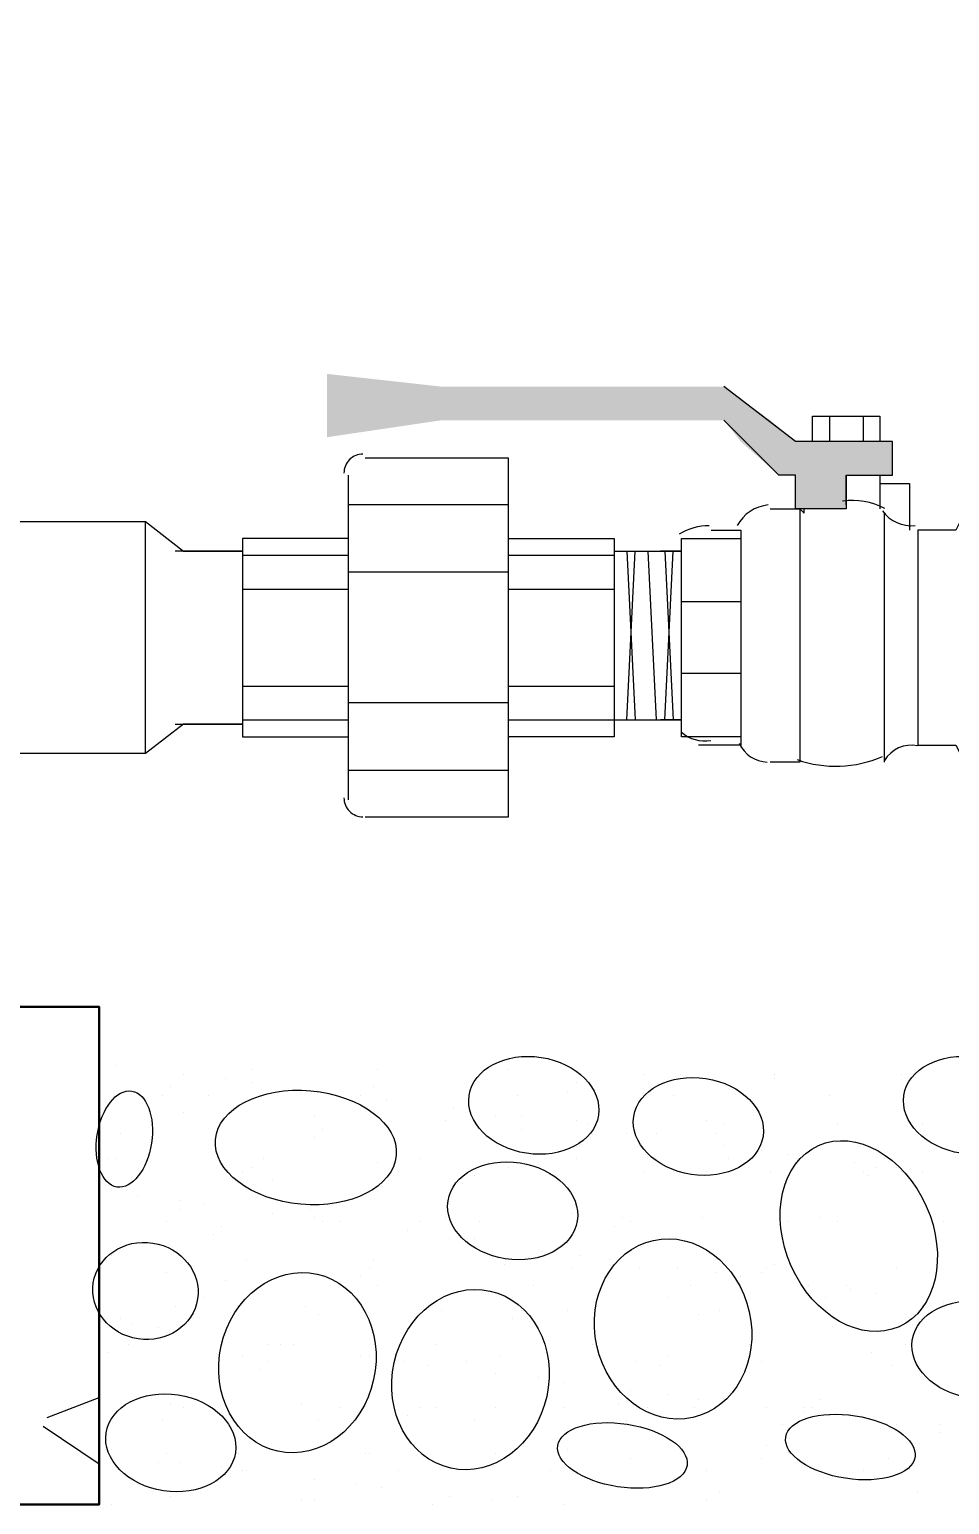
# Model space of a CAD drawing. Header units: metres. Extents: x 0 to 1935, y 0 to 1529.
# Drawn here: x 1888.0737 to 1888.2579, y 1456.216 to 1456.5115 of the extents above; entities that cross this region are included whole.
import ezdxf

# ---------------------------------------------------------------- set-up
doc = ezdxf.new("R2010")
doc.units = ezdxf.units.M
doc.header["$LTSCALE"] = 0.005
doc.layers.add('-Acero techos', color=252, linetype='Continuous', lineweight=13)
doc.layers.add('A_50_CotasExter', color=7, linetype='Continuous')
doc.layers.add('PDF_0', color=7, linetype='Continuous')
doc.layers.add('PDF_Muro secundario', color=7, linetype='Continuous', true_color=0x545454)
doc.layers.add("PDF_Tub. de desague 4''", color=7, linetype='Continuous', true_color=0x002595)
doc.styles.add('-Arial Narrow', font='ARIALN.TTF')
doc.dimstyles.new('Esc 1_20n', dxfattribs={"dimscale": 0.02, "dimtxt": 2, "dimasz": 1, "dimexe": 1, "dimexo": 1, "dimgap": 0.4500000001, "dimtad": 1, "dimtoh": 1, "dimzin": 3, "dimdsep": 46, "dimtxsty": '-Arial Narrow', "dimblk": 'ARCHTICK', "dimcen": 1, "dimdle": 1, "dimclrd": 252, "dimclre": 252, "dimclrt": 252, "dimadec": 0, "dimazin": 0, "dimtfac": 1, "dimtix": 1, "dimtmove": 1, "dimatfit": 2, "dimldrblk": 'ARCHTICK', "dimfxl": 1, "dimfxlon": 1, "dimtolj": 2, "dimlwd": 5, "dimlwe": 5, "dimarcsym": 0})

# ---------------------------------------------------------------- blocks, each defined once
blk = doc.blocks.new('_ArchTick')
at = {"color": 0, "linetype": 'ByBlock', "const_width": 0.15}
blk.add_lwpolyline([(-0.5, -0.5), (0.5, 0.5)], dxfattribs=at)
blk = doc.blocks.new('*D468')
at = {"layer": 'A_50_CotasExter', "color": 252, "lineweight": 5, "ltscale": 0.005, "transparency": 16777216}
for p, q in [((1887.937143641557, 1456.953190190346), (1887.937143641557, 1456.993190190346)), ((1888.535694366194, 1456.953190190346), (1888.535694366194, 1456.993190190346)), ((1888.555694366194, 1456.973190190346), (1887.917143641557, 1456.973190190346))]:
    blk.add_line(p, q, dxfattribs=at)
at = {"layer": 'Defpoints', "color": 0, "ltscale": 0.005, "transparency": 16777216}
for p in [(1887.937143641557, 1456.973190190346), (1887.937143641557, 1456.315709008486), (1888.535694366194, 1456.315709008486)]:
    blk.add_point(p, dxfattribs=at)
at = {"layer": 'A_50_CotasExter', "color": 252, "lineweight": 5, "ltscale": 0.005, "transparency": 16777216, "xscale": 0.02, "yscale": 0.02, "zscale": 0.02, "rotation": 180}
blk.add_blockref('_ArchTick', (1887.937143641557, 1456.973190190346), dxfattribs=at)
at = {"layer": 'A_50_CotasExter', "color": 252, "lineweight": 5, "ltscale": 0.005, "transparency": 16777216, "xscale": 0.02, "yscale": 0.02, "zscale": 0.02}
blk.add_blockref('_ArchTick', (1888.535694366194, 1456.973190190346), dxfattribs=at)
at = {"layer": 'A_50_CotasExter', "color": 252, "ltscale": 0.005, "transparency": 16777216, "insert": (1888.236419003875, 1457.002613109857), "char_height": 0.04, "attachment_point": 5, "style": '-Arial Narrow'}
blk.add_mtext('\\A2;0.60', dxfattribs=at)

msp = doc.modelspace()

# ---------------------------------------------------------------- hatches: boundary and pattern name
at = {"layer": '-Acero techos', "lineweight": 5, "ltscale": 0.005, "true_color": 0x939598}
h = msp.add_hatch(dxfattribs=at)
h.set_pattern_fill('AR-CONC', color=252, scale=0.001)
h.set_pattern_definition([(49.99999999999999, (70.90254782101897, 12.49700362761882), (0.182184668996004, -0.01593908553890309), [0.01905, -0.20955]), (355, (70.90254782101897, 12.49700362761882), (-0.03524342142496934, 0.1910568452390352), [0.01524, -0.16764058417]), (100.4514447, (70.91772982801899, 12.49567537411872), (0.1469412470903533, 0.1751177519121951), [0.0161900088, -0.1780902445999999]), (46.18420000000001, (70.90254782101897, 12.5478036276188), (0.2710790408921299, -0.04204232793272715), [0.028575, -0.314325]), (96.63555760999992, (70.92513772101893, 12.54430012761873), (0.237404134051503, 0.2474261245977215), [0.02428502314, -0.26713560816]), (351.1841511700001, (70.90254782101897, 12.5478036276188), (0.237404134064977, 0.2474261245855326), [0.02285996707, -0.25145973192]), (21, (70.92794782101896, 12.53510362761881), (0.1516143912691325, -0.1022651981870876), [0.01905, -0.20955]), (326.0000000000001, (70.92794782101896, 12.53510362761881), (0.06180202834764707, 0.1841879661223193), [0.01524, -0.16764]), (71.45144499999999, (70.94058235361899, 12.52658152771892), (0.2134164192787162, 0.08192276888590524), [0.0161900088, -0.1780899376]), (37.50000000000001, (70.90254782101897, 12.49700362761882), (0.003088603250591816, 0.0845550388731531), [0, -0.165608, 0, -0.17018, 0, -0.168275]), (7.499999999999999, (70.90254782101897, 12.49700362761882), (0.06681966251030574, 0.1001805748181195), [0, -0.09702799999999999, 0, -0.161798, 0, -0.06413500000000001]), (327.5, (70.84590582101896, 12.49700362761882), (0.1355905951668714, -0.005728743992673444), [0, -0.0635, 0, -0.19812, 0, -0.26289]), (317.5, (70.82050582101897, 12.49700362761882), (0.148129181386018, 0.02542649103333303), [0, -0.08255, 0, -0.131572, 0, -0.18669])])
h.paths.add_polyline_path([(1888.037747506291, 1456.815346689646), (1887.937143641557, 1456.815346689646), (1887.937143641557, 1456.315709008486), (1887.887264414503, 1456.315709008486), (1887.887264414503, 1456.21595055438), (1888.087626733344, 1456.21595055438), (1888.087626733344, 1456.315709008486), (1888.037747506291, 1456.315709008486)])
h.paths.add_polyline_path([(1888.435935912088, 1456.315709008486), (1888.386056685035, 1456.315709008486), (1888.386056685035, 1456.21595055438), (1888.585573593247, 1456.21595055438), (1888.585573593247, 1456.315709008486), (1888.535694366194, 1456.315709008486), (1888.535694366194, 1456.815337790587), (1888.534848955566, 1456.815346689646), (1888.435935912088, 1456.815346689646)])

# ---------------------------------------------------------------- linework, layer by layer
at = {"layer": 'PDF_0', "lineweight": 25}
for points in [[(1888.091008375856, 1456.303873259694), (1888.091008375856, 1456.303873259694)], [(1888.091008375856, 1456.303873259694), (1888.091008375856, 1456.303873259694)], [(1888.104534945904, 1456.302182438438), (1888.104534945904, 1456.302182438438)], [(1888.118061515953, 1456.303027849066), (1888.118061515953, 1456.303027849066)], [(1888.143423834793, 1456.303027849066), (1888.143423834793, 1456.303027849066)], [(1888.169631564262, 1456.303027849066), (1888.169631564262, 1456.303027849066)], [(1888.196684704358, 1456.302182438438), (1888.196684704358, 1456.302182438438)], [(1888.222892433827, 1456.302182438438), (1888.222892433827, 1456.302182438438)], [(1888.248254752668, 1456.302182438438), (1888.248254752668, 1456.302182438438)], [(1888.10199871402, 1456.299646206554), (1888.10199871402, 1456.299646206554)], [(1888.112989052185, 1456.30133702781), (1888.112989052185, 1456.30133702781)], [(1888.118061515953, 1456.300491617182), (1888.118061515953, 1456.300491617182)], [(1888.131588086001, 1456.298800795926), (1888.131588086001, 1456.298800795926)], [(1888.142578424165, 1456.299646206554), (1888.142578424165, 1456.299646206554)], [(1888.181467313054, 1456.298800795926), (1888.181467313054, 1456.298800795926)], [(1888.18315813431, 1456.300491617182), (1888.18315813431, 1456.300491617182)], [(1888.222892433827, 1456.30133702781), (1888.222892433827, 1456.30133702781)], [(1888.100307892764, 1456.297955385298), (1888.100307892764, 1456.297955385298)], [(1888.109607409672, 1456.297955385298), (1888.109607409672, 1456.297955385298)], [(1888.140042192281, 1456.297955385298), (1888.140042192281, 1456.297955385298)], [(1888.140042192281, 1456.297955385298), (1888.140042192281, 1456.297955385298)], [(1888.145114656049, 1456.29710997467), (1888.145114656049, 1456.29710997467)], [(1888.171322385518, 1456.297955385298), (1888.171322385518, 1456.297955385298)], [(1888.202602578755, 1456.297955385298), (1888.202602578755, 1456.297955385298)], [(1888.233882771991, 1456.297955385298), (1888.233882771991, 1456.297955385298)], [(1888.104534945904, 1456.294573742786), (1888.104534945904, 1456.294573742786)], [(1888.130742675373, 1456.293728332158), (1888.130742675373, 1456.293728332158)], [(1888.156950404841, 1456.29288292153), (1888.156950404841, 1456.29288292153)], [(1888.158641226097, 1456.295419153414), (1888.158641226097, 1456.295419153414)], [(1888.167095332378, 1456.293728332158), (1888.167095332378, 1456.293728332158)], [(1888.172167796146, 1456.293728332158), (1888.172167796146, 1456.293728332158)], [(1888.18315813431, 1456.29288292153), (1888.18315813431, 1456.29288292153)], [(1888.209365863779, 1456.29288292153), (1888.209365863779, 1456.29288292153)], [(1888.091853786484, 1456.290346689646), (1888.091853786484, 1456.290346689646)], [(1888.132433496629, 1456.291192100274), (1888.132433496629, 1456.291192100274)], [(1888.172167796146, 1456.291192100274), (1888.172167796146, 1456.291192100274)], [(1888.185694366194, 1456.292037510902), (1888.185694366194, 1456.292037510902)], [(1888.193303061846, 1456.290346689646), (1888.193303061846, 1456.290346689646)], [(1888.199220936242, 1456.290346689646), (1888.199220936242, 1456.290346689646)], [(1888.211056685035, 1456.290346689646), (1888.211056685035, 1456.290346689646)], [(1888.212747506291, 1456.292037510902), (1888.212747506291, 1456.292037510902)], [(1888.235573593247, 1456.292037510902), (1888.235573593247, 1456.292037510902)], [(1888.252481805808, 1456.292037510902), (1888.252481805808, 1456.292037510902)], [(1888.130742675373, 1456.289501279018), (1888.130742675373, 1456.289501279018)], [(1888.212747506291, 1456.287810457762), (1888.212747506291, 1456.287810457762)], [(1888.220356201943, 1456.286965047134), (1888.220356201943, 1456.286965047134)], [(1888.0893175546, 1456.285274225878), (1888.0893175546, 1456.285274225878)], [(1888.091008375856, 1456.285274225878), (1888.091008375856, 1456.285274225878)], [(1888.120597747837, 1456.285274225878), (1888.120597747837, 1456.285274225878)], [(1888.143423834793, 1456.28442881525), (1888.143423834793, 1456.28442881525)], [(1888.151877941073, 1456.285274225878), (1888.151877941073, 1456.285274225878)], [(1888.18315813431, 1456.285274225878), (1888.18315813431, 1456.285274225878)], [(1888.213592916919, 1456.285274225878), (1888.213592916919, 1456.285274225878)], [(1888.225428665711, 1456.286119636506), (1888.225428665711, 1456.286119636506)], [(1888.238955235759, 1456.28442881525), (1888.238955235759, 1456.28442881525)], [(1888.244873110156, 1456.285274225878), (1888.244873110156, 1456.285274225878)], [(1888.116370694697, 1456.282737993994), (1888.116370694697, 1456.282737993994)], [(1888.118061515953, 1456.283583404622), (1888.118061515953, 1456.283583404622)], [(1888.122288569093, 1456.281047172738), (1888.122288569093, 1456.281047172738)], [(1888.147650887933, 1456.282737993994), (1888.147650887933, 1456.282737993994)], [(1888.162868279238, 1456.281892583366), (1888.162868279238, 1456.281892583366)], [(1888.169631564262, 1456.283583404622), (1888.169631564262, 1456.283583404622)], [(1888.17893108117, 1456.282737993994), (1888.17893108117, 1456.282737993994)], [(1888.196684704358, 1456.282737993994), (1888.196684704358, 1456.282737993994)], [(1888.202602578755, 1456.282737993994), (1888.202602578755, 1456.282737993994)], [(1888.209365863779, 1456.282737993994), (1888.209365863779, 1456.282737993994)], [(1888.222047023199, 1456.282737993994), (1888.222047023199, 1456.282737993994)], [(1888.240646057015, 1456.282737993994), (1888.240646057015, 1456.282737993994)], [(1888.241491467644, 1456.281892583366), (1888.241491467644, 1456.281892583366)], [(1888.2431822889, 1456.283583404622), (1888.2431822889, 1456.283583404622)], [(1888.247409342039, 1456.283583404622), (1888.247409342039, 1456.283583404622)], [(1888.248254752668, 1456.282737993994), (1888.248254752668, 1456.282737993994)], [(1888.252481805808, 1456.282737993994), (1888.252481805808, 1456.282737993994)], [(1888.160332047353, 1456.28020176211), (1888.160332047353, 1456.28020176211)], [(1888.095235428996, 1456.277665530226), (1888.095235428996, 1456.277665530226)], [(1888.103689535276, 1456.276820119598), (1888.103689535276, 1456.276820119598)], [(1888.103689535276, 1456.275129298342), (1888.103689535276, 1456.275129298342)], [(1888.108761999044, 1456.27597470897), (1888.108761999044, 1456.27597470897)], [(1888.129897264745, 1456.275129298342), (1888.129897264745, 1456.275129298342)], [(1888.101153303392, 1456.272593066458), (1888.101153303392, 1456.272593066458)], [(1888.122288569093, 1456.274283887714), (1888.122288569093, 1456.274283887714)], [(1888.130742675373, 1456.273438477086), (1888.130742675373, 1456.273438477086)], [(1888.132433496629, 1456.272593066458), (1888.132433496629, 1456.272593066458)], [(1888.135815139141, 1456.272593066458), (1888.135815139141, 1456.272593066458)], [(1888.151877941073, 1456.272593066458), (1888.151877941073, 1456.272593066458)], [(1888.156950404841, 1456.273438477086), (1888.156950404841, 1456.273438477086)], [(1888.163713689866, 1456.272593066458), (1888.163713689866, 1456.272593066458)], [(1888.182312723682, 1456.274283887714), (1888.182312723682, 1456.274283887714)], [(1888.192457651218, 1456.273438477086), (1888.192457651218, 1456.273438477086)], [(1888.194148472474, 1456.272593066458), (1888.194148472474, 1456.272593066458)], [(1888.208520453151, 1456.273438477086), (1888.208520453151, 1456.273438477086)], [(1888.225428665711, 1456.272593066458), (1888.225428665711, 1456.272593066458)], [(1888.232191950735, 1456.273438477086), (1888.232191950735, 1456.273438477086)], [(1888.235573593247, 1456.272593066458), (1888.235573593247, 1456.272593066458)], [(1888.256708858948, 1456.272593066458), (1888.256708858948, 1456.272593066458)], [(1888.1104528203, 1456.270056834574), (1888.1104528203, 1456.270056834574)], [(1888.112143641556, 1456.27174765583), (1888.112143641556, 1456.27174765583)], [(1888.149341709189, 1456.270902245202), (1888.149341709189, 1456.270902245202)], [(1888.157795815469, 1456.269211423946), (1888.157795815469, 1456.269211423946)], [(1888.162868279238, 1456.269211423946), (1888.162868279238, 1456.269211423946)], [(1888.190766829962, 1456.27174765583), (1888.190766829962, 1456.27174765583)], [(1888.176394849286, 1456.266675192061), (1888.176394849286, 1456.266675192061)], [(1888.090162965228, 1456.265829781433), (1888.090162965228, 1456.265829781433)], [(1888.117216105325, 1456.264984370805), (1888.117216105325, 1456.264984370805)], [(1888.141733013537, 1456.263293549549), (1888.141733013537, 1456.263293549549)], [(1888.142578424165, 1456.264984370805), (1888.142578424165, 1456.264984370805)], [(1888.168786153634, 1456.264138960177), (1888.168786153634, 1456.264138960177)], [(1888.182312723682, 1456.263293549549), (1888.182312723682, 1456.263293549549)], [(1888.184003544938, 1456.265829781433), (1888.184003544938, 1456.265829781433)], [(1888.189921419334, 1456.264984370805), (1888.189921419334, 1456.264984370805)], [(1888.19583929373, 1456.263293549549), (1888.19583929373, 1456.263293549549)], [(1888.203447989383, 1456.263293549549), (1888.203447989383, 1456.263293549549)], [(1888.221201612571, 1456.263293549549), (1888.221201612571, 1456.263293549549)], [(1888.222892433827, 1456.264138960177), (1888.222892433827, 1456.264138960177)], [(1888.247409342039, 1456.263293549549), (1888.247409342039, 1456.263293549549)], [(1888.101153303392, 1456.262448138921), (1888.101153303392, 1456.262448138921)], [(1888.112989052185, 1456.260757317665), (1888.112989052185, 1456.260757317665)], [(1888.140042192281, 1456.261602728293), (1888.140042192281, 1456.261602728293)], [(1888.211056685035, 1456.262448138921), (1888.211056685035, 1456.262448138921)], [(1888.216129148803, 1456.261602728293), (1888.216129148803, 1456.261602728293)], [(1888.220356201943, 1456.262448138921), (1888.220356201943, 1456.262448138921)], [(1888.108761999044, 1456.257375675153), (1888.108761999044, 1456.257375675153)], [(1888.139196781653, 1456.257375675153), (1888.139196781653, 1456.257375675153)], [(1888.143423834793, 1456.259911907037), (1888.143423834793, 1456.259911907037)], [(1888.17047697489, 1456.257375675153), (1888.17047697489, 1456.257375675153)], [(1888.17470402803, 1456.259911907037), (1888.17470402803, 1456.259911907037)], [(1888.201757168127, 1456.257375675153), (1888.201757168127, 1456.257375675153)], [(1888.205984221267, 1456.259911907037), (1888.205984221267, 1456.259911907037)], [(1888.229655718851, 1456.259911907037), (1888.229655718851, 1456.259911907037)], [(1888.233037361363, 1456.257375675153), (1888.233037361363, 1456.257375675153)], [(1888.237264414503, 1456.259911907037), (1888.237264414503, 1456.259911907037)], [(1888.238109825131, 1456.259066496409), (1888.238109825131, 1456.259066496409)], [(1888.2431822889, 1456.258221085781), (1888.2431822889, 1456.258221085781)], [(1888.102844124648, 1456.255684853897), (1888.102844124648, 1456.255684853897)], [(1888.129051854117, 1456.255684853897), (1888.129051854117, 1456.255684853897)], [(1888.156104994213, 1456.254839443269), (1888.156104994213, 1456.254839443269)], [(1888.172167796146, 1456.254839443269), (1888.172167796146, 1456.254839443269)], [(1888.181467313054, 1456.254839443269), (1888.181467313054, 1456.254839443269)], [(1888.211902095663, 1456.254839443269), (1888.211902095663, 1456.254839443269)], [(1888.252481805808, 1456.255684853897), (1888.252481805808, 1456.255684853897)], [(1888.256708858948, 1456.256530264525), (1888.256708858948, 1456.256530264525)], [(1888.0893175546, 1456.251457800757), (1888.0893175546, 1456.251457800757)], [(1888.091853786484, 1456.253148622013), (1888.091853786484, 1456.253148622013)], [(1888.094390018368, 1456.252303211385), (1888.094390018368, 1456.252303211385)], [(1888.099462482136, 1456.251457800757), (1888.099462482136, 1456.251457800757)], [(1888.131588086001, 1456.253994032641), (1888.131588086001, 1456.253994032641)], [(1888.17047697489, 1456.253148622013), (1888.17047697489, 1456.253148622013)], [(1888.207675042523, 1456.253994032641), (1888.207675042523, 1456.253994032641)], [(1888.234728182619, 1456.253148622013), (1888.234728182619, 1456.253148622013)], [(1888.250790984551, 1456.253994032641), (1888.250790984551, 1456.253994032641)], [(1888.112989052185, 1456.249766979501), (1888.112989052185, 1456.249766979501)], [(1888.0893175546, 1456.246385336989), (1888.0893175546, 1456.246385336989)], [(1888.09354460774, 1456.248076158245), (1888.09354460774, 1456.248076158245)], [(1888.116370694697, 1456.245539926361), (1888.116370694697, 1456.245539926361)], [(1888.121443158465, 1456.248076158245), (1888.121443158465, 1456.248076158245)], [(1888.123979390349, 1456.248076158245), (1888.123979390349, 1456.248076158245)], [(1888.126515622233, 1456.248076158245), (1888.126515622233, 1456.248076158245)], [(1888.140042192281, 1456.245539926361), (1888.140042192281, 1456.245539926361)], [(1888.141733013537, 1456.245539926361), (1888.141733013537, 1456.245539926361)], [(1888.155259583585, 1456.248076158245), (1888.155259583585, 1456.248076158245)], [(1888.167940743006, 1456.245539926361), (1888.167940743006, 1456.245539926361)], [(1888.186539776822, 1456.248076158245), (1888.186539776822, 1456.248076158245)], [(1888.201757168127, 1456.245539926361), (1888.201757168127, 1456.245539926361)], [(1888.217819970059, 1456.248076158245), (1888.217819970059, 1456.248076158245)], [(1888.242336878271, 1456.246385336989), (1888.242336878271, 1456.246385336989)], [(1888.249100163295, 1456.248076158245), (1888.249100163295, 1456.248076158245)], [(1888.119752337209, 1456.243003694477), (1888.119752337209, 1456.243003694477)], [(1888.121443158465, 1456.244694515733), (1888.121443158465, 1456.244694515733)], [(1888.148496298561, 1456.244694515733), (1888.148496298561, 1456.244694515733)], [(1888.153568762329, 1456.243849105105), (1888.153568762329, 1456.243849105105)], [(1888.161177457982, 1456.244694515733), (1888.161177457982, 1456.244694515733)], [(1888.194993883102, 1456.244694515733), (1888.194993883102, 1456.244694515733)], [(1888.20006634687, 1456.243849105105), (1888.20006634687, 1456.243849105105)], [(1888.220356201943, 1456.244694515733), (1888.220356201943, 1456.244694515733)], [(1888.246563931412, 1456.243849105105), (1888.246563931412, 1456.243849105105)], [(1888.167095332378, 1456.242158283849), (1888.167095332378, 1456.242158283849)], [(1888.175549438658, 1456.241312873221), (1888.175549438658, 1456.241312873221)], [(1888.180621902426, 1456.240467462593), (1888.180621902426, 1456.240467462593)], [(1888.194148472474, 1456.238776641337), (1888.194148472474, 1456.238776641337)], [(1888.201757168127, 1456.237931230709), (1888.201757168127, 1456.237931230709)], [(1888.207675042523, 1456.237085820081), (1888.207675042523, 1456.237085820081)], [(1888.232191950735, 1456.237085820081), (1888.232191950735, 1456.237085820081)], [(1888.10199871402, 1456.236240409453), (1888.10199871402, 1456.236240409453)], [(1888.104534945904, 1456.235394998825), (1888.104534945904, 1456.235394998825)], [(1888.111298230928, 1456.234549588197), (1888.111298230928, 1456.234549588197)], [(1888.128206443489, 1456.236240409453), (1888.128206443489, 1456.236240409453)], [(1888.135815139141, 1456.235394998825), (1888.135815139141, 1456.235394998825)], [(1888.149341709189, 1456.233704177569), (1888.149341709189, 1456.233704177569)], [(1888.151877941073, 1456.235394998825), (1888.151877941073, 1456.235394998825)], [(1888.155259583585, 1456.235394998825), (1888.155259583585, 1456.235394998825)], [(1888.167095332378, 1456.235394998825), (1888.167095332378, 1456.235394998825)], [(1888.180621902426, 1456.235394998825), (1888.180621902426, 1456.235394998825)], [(1888.19161224059, 1456.236240409453), (1888.19161224059, 1456.236240409453)], [(1888.197530114986, 1456.235394998825), (1888.197530114986, 1456.235394998825)], [(1888.206829631895, 1456.235394998825), (1888.206829631895, 1456.235394998825)], [(1888.221201612571, 1456.235394998825), (1888.221201612571, 1456.235394998825)], [(1888.228810308223, 1456.235394998825), (1888.228810308223, 1456.235394998825)], [(1888.228810308223, 1456.234549588197), (1888.228810308223, 1456.234549588197)], [(1888.230501129479, 1456.235394998825), (1888.230501129479, 1456.235394998825)], [(1888.233882771991, 1456.233704177569), (1888.233882771991, 1456.233704177569)], [(1888.233882771991, 1456.233704177569), (1888.233882771991, 1456.233704177569)], [(1888.100307892764, 1456.232858766941), (1888.100307892764, 1456.232858766941)], [(1888.131588086001, 1456.232858766941), (1888.131588086001, 1456.232858766941)], [(1888.162868279238, 1456.232858766941), (1888.162868279238, 1456.232858766941)], [(1888.193303061846, 1456.232858766941), (1888.193303061846, 1456.232858766941)], [(1888.224583255083, 1456.232013356313), (1888.224583255083, 1456.232013356313)], [(1888.247409342039, 1456.232013356313), (1888.247409342039, 1456.232013356313)], [(1888.25586344832, 1456.232013356313), (1888.25586344832, 1456.232013356313)], [(1888.221201612571, 1456.227786303173), (1888.221201612571, 1456.227786303173)], [(1888.25586344832, 1456.230322535057), (1888.25586344832, 1456.230322535057)], [(1888.090162965228, 1456.226940892544), (1888.090162965228, 1456.226940892544)], [(1888.101153303392, 1456.226095481917), (1888.101153303392, 1456.226095481917)], [(1888.115525284069, 1456.226095481917), (1888.115525284069, 1456.226095481917)], [(1888.140887602909, 1456.226095481917), (1888.140887602909, 1456.226095481917)], [(1888.141733013537, 1456.226095481917), (1888.141733013537, 1456.226095481917)], [(1888.167095332378, 1456.226095481917), (1888.167095332378, 1456.226095481917)], [(1888.179776491798, 1456.225250071288), (1888.179776491798, 1456.225250071288)], [(1888.181467313054, 1456.226940892544), (1888.181467313054, 1456.226940892544)], [(1888.194148472474, 1456.225250071288), (1888.194148472474, 1456.225250071288)], [(1888.220356201943, 1456.225250071288), (1888.220356201943, 1456.225250071288)], [(1888.245718520783, 1456.225250071288), (1888.245718520783, 1456.225250071288)], [(1888.099462482136, 1456.224404660661), (1888.099462482136, 1456.224404660661)], [(1888.103689535276, 1456.224404660661), (1888.103689535276, 1456.224404660661)], [(1888.112143641556, 1456.223559250032), (1888.112143641556, 1456.223559250032)], [(1888.116370694697, 1456.222713839405), (1888.116370694697, 1456.222713839405)], [(1888.117216105325, 1456.222713839405), (1888.117216105325, 1456.222713839405)], [(1888.147650887933, 1456.222713839405), (1888.147650887933, 1456.222713839405)], [(1888.178085670542, 1456.222713839405), (1888.178085670542, 1456.222713839405)], [(1888.209365863779, 1456.222713839405), (1888.209365863779, 1456.222713839405)], [(1888.240646057015, 1456.222713839405), (1888.240646057015, 1456.222713839405)], [(1888.130742675373, 1456.221023018148), (1888.130742675373, 1456.221023018148)], [(1888.139196781653, 1456.22017760752), (1888.139196781653, 1456.22017760752)], [(1888.144269245421, 1456.219332196892), (1888.144269245421, 1456.219332196892)], [(1888.090162965228, 1456.21595055438), (1888.090162965228, 1456.21595055438)], [(1888.10199871402, 1456.217641375636), (1888.10199871402, 1456.217641375636)], [(1888.128206443489, 1456.216795965008), (1888.128206443489, 1456.216795965008)], [(1888.130742675373, 1456.216795965008), (1888.130742675373, 1456.216795965008)], [(1888.154414172957, 1456.21595055438), (1888.154414172957, 1456.21595055438)], [(1888.157795815469, 1456.217641375636), (1888.157795815469, 1456.217641375636)], [(1888.16624992175, 1456.216795965008), (1888.16624992175, 1456.216795965008)], [(1888.171322385518, 1456.217641375636), (1888.171322385518, 1456.217641375636)], [(1888.180621902426, 1456.21595055438), (1888.180621902426, 1456.21595055438)], [(1888.209365863779, 1456.216795965008), (1888.209365863779, 1456.216795965008)], [(1888.211902095663, 1456.218486786264), (1888.211902095663, 1456.218486786264)], [(1888.25163639518, 1456.218486786264), (1888.25163639518, 1456.218486786264)]]:
    msp.add_lwpolyline(points, dxfattribs=at)
at = {"layer": 'PDF_0', "color": 8, "lineweight": 0, "true_color": 0x808080}
for points in [[(1888.161727716667, 1456.297937754659), (1888.162544329035, 1456.303245052269), (1888.169005239376, 1456.306655218644), (1888.176158555725, 1456.305554566856)], [(1888.176158555725, 1456.305554566856), (1888.183311872075, 1456.304453915067), (1888.188448790017, 1456.299259237869), (1888.187632177648, 1456.293951940259)], [(1888.248808451477, 1456.297937754659), (1888.249625063846, 1456.303245052269), (1888.256085974187, 1456.306655218644), (1888.263239290536, 1456.305554566856)], [(1888.194700451222, 1456.293710486512), (1888.19551706359, 1456.299017784121), (1888.201977973931, 1456.302427950497), (1888.20913129028, 1456.301327298708)], [(1888.087240095587, 1456.290017082705), (1888.088056707955, 1456.295324380314), (1888.09115050632, 1456.29925263056), (1888.094150284683, 1456.298791066824)], [(1888.094150284683, 1456.298791066824), (1888.097150063046, 1456.298329503087), (1888.098919869012, 1456.293652909759), (1888.098103256643, 1456.28834561215)], [(1888.110919064692, 1456.289087657783), (1888.111472923192, 1456.295366858205), (1888.120028691442, 1456.299742101847), (1888.130028903264, 1456.298860030572)], [(1888.130028903264, 1456.298860030572), (1888.140029115086, 1456.297977959297), (1888.147686900173, 1456.292172594981), (1888.147133041672, 1456.285893394559)], [(1888.20913129028, 1456.301327298708), (1888.21628460663, 1456.300226646919), (1888.221421524572, 1456.295031969721), (1888.220604912203, 1456.289724672111)], [(1888.17320133859, 1456.286335128063), (1888.16604802224, 1456.287435779852), (1888.160911104298, 1456.29263045705), (1888.161727716667, 1456.297937754659)], [(1888.2602820734, 1456.286335128063), (1888.253128757051, 1456.287435779852), (1888.247991839109, 1456.29263045705), (1888.248808451477, 1456.297937754659)], [(1888.187632177648, 1456.293951940259), (1888.18681556528, 1456.288644642649), (1888.180354654939, 1456.285234476274), (1888.17320133859, 1456.286335128063)], [(1888.206174073145, 1456.282107859915), (1888.199020756795, 1456.283208511704), (1888.193883838853, 1456.288403188902), (1888.194700451222, 1456.293710486512)], [(1888.091193067547, 1456.279571628031), (1888.088193289184, 1456.280033191767), (1888.086423483218, 1456.284709785095), (1888.087240095587, 1456.290017082705)], [(1888.220604912203, 1456.289724672111), (1888.219788299835, 1456.284417374502), (1888.213327389494, 1456.281007208126), (1888.206174073145, 1456.282107859915)], [(1888.231707484434, 1456.287890333156), (1888.239173903656, 1456.291210011616), (1888.248840443072, 1456.285773190836), (1888.253298297888, 1456.275746854465)], [(1888.098103256643, 1456.28834561215), (1888.097286644275, 1456.28303831454), (1888.09419284591, 1456.279110064295), (1888.091193067547, 1456.279571628031)], [(1888.1280232031, 1456.27612102177), (1888.118022991278, 1456.277003093046), (1888.110365206192, 1456.282808457361), (1888.110919064692, 1456.289087657783)], [(1888.226259993329, 1456.263725231439), (1888.221802138513, 1456.27375156781), (1888.224241065211, 1456.284570654695), (1888.231707484434, 1456.287890333156)], [(1888.147133041672, 1456.285893394559), (1888.146579183172, 1456.279614194138), (1888.138023414922, 1456.275238950495), (1888.1280232031, 1456.27612102177)], [(1888.157500663526, 1456.276801628928), (1888.158317275895, 1456.282108926537), (1888.164778186236, 1456.285519092913), (1888.171931502585, 1456.284418441124)], [(1888.171931502585, 1456.284418441124), (1888.179084818935, 1456.283317789335), (1888.184221736877, 1456.278123112137), (1888.183405124508, 1456.272815814527)], [(1888.168974285449, 1456.265199002331), (1888.1618209691, 1456.26629965412), (1888.156684051158, 1456.271494331318), (1888.157500663526, 1456.276801628928)], [(1888.253298297888, 1456.275746854465), (1888.257756152704, 1456.265720518094), (1888.255317226006, 1456.254901431208), (1888.247850806783, 1456.251581752748)], [(1888.183405124508, 1456.272815814527), (1888.18258851214, 1456.267508516918), (1888.176127601799, 1456.264098350543), (1888.168974285449, 1456.265199002331)], [(1888.086453382085, 1456.260352457998), (1888.087269994454, 1456.265659755607), (1888.09260853135, 1456.269242617035), (1888.098377337823, 1456.268354994168)], [(1888.198633911225, 1456.268880258198), (1888.207066299761, 1456.270755220713), (1888.21566853516, 1456.264330867448), (1888.217847544808, 1456.254531068347)], [(1888.098377337823, 1456.268354994168), (1888.104146144296, 1456.267467371302), (1888.108160688794, 1456.262445389156), (1888.107344076425, 1456.257138091546)], [(1888.187311171019, 1456.247741229861), (1888.185132161371, 1456.257541028962), (1888.190201522689, 1456.267005295682), (1888.198633911225, 1456.268880258198)], [(1888.112067045031, 1456.247767568315), (1888.114246054679, 1456.257567367416), (1888.122848290078, 1456.263991720681), (1888.131280678614, 1456.262116758166)], [(1888.247850806783, 1456.251581752748), (1888.24038438756, 1456.248262074287), (1888.230717848145, 1456.253698895067), (1888.226259993329, 1456.263725231439)], [(1888.095420120687, 1456.249135555375), (1888.089651314215, 1456.250023178242), (1888.085636769717, 1456.255045160388), (1888.086453382085, 1456.260352457998)], [(1888.131280678614, 1456.262116758166), (1888.13971306715, 1456.26024179565), (1888.144782428468, 1456.25077752893), (1888.142603418821, 1456.240977729829)], [(1888.146730600843, 1456.244385710796), (1888.14890961049, 1456.254185509896), (1888.157511845889, 1456.260609863161), (1888.165944234425, 1456.258734900646)], [(1888.107344076425, 1456.257138091546), (1888.106527464056, 1456.251830793936), (1888.10118892716, 1456.248247932509), (1888.095420120687, 1456.249135555375)], [(1888.165944234425, 1456.258734900646), (1888.174376622961, 1456.256859938131), (1888.179445984279, 1456.24739567141), (1888.177266974632, 1456.237595872309)], [(1888.250500132765, 1456.248902003164), (1888.251316745133, 1456.254209300774), (1888.257777655474, 1456.257619467149), (1888.264930971823, 1456.25651881536)], [(1888.217847544808, 1456.254531068347), (1888.220026554455, 1456.244731269246), (1888.214957193137, 1456.235267002526), (1888.206524804601, 1456.23339204001)], [(1888.261973754687, 1456.237299376568), (1888.254820438338, 1456.238400028356), (1888.249683520396, 1456.243594705555), (1888.250500132765, 1456.248902003164)], [(1888.123389785238, 1456.226628539978), (1888.114957396702, 1456.228503502494), (1888.109888035384, 1456.237967769214), (1888.112067045031, 1456.247767568315)], [(1888.206524804601, 1456.23339204001), (1888.198092416065, 1456.231517077495), (1888.189490180666, 1456.23794143076), (1888.187311171019, 1456.247741229861)], [(1888.158053341049, 1456.223246682459), (1888.149620952513, 1456.225121644974), (1888.144551591195, 1456.234585911694), (1888.146730600843, 1456.244385710796)], [(1888.142603418821, 1456.240977729829), (1888.140424409173, 1456.231177930728), (1888.131822173774, 1456.224753577463), (1888.123389785238, 1456.226628539978)], [(1888.089019822564, 1456.230302109317), (1888.089836434932, 1456.235609406926), (1888.096297345273, 1456.239019573302), (1888.103450661622, 1456.237918921513)], [(1888.103450661622, 1456.237918921513), (1888.110603977972, 1456.236818269724), (1888.115740895914, 1456.231623592526), (1888.114924283545, 1456.226316294916)], [(1888.177266974632, 1456.237595872309), (1888.175087964984, 1456.227796073208), (1888.166485729585, 1456.221371719943), (1888.158053341049, 1456.223246682459)], [(1888.225136093861, 1456.229456698689), (1888.225668668096, 1456.232917985915), (1888.231899317939, 1456.234831651579), (1888.239052634288, 1456.23373099979)], [(1888.239052634288, 1456.23373099979), (1888.246205950637, 1456.232630348002), (1888.251573129077, 1456.228932171514), (1888.251040554843, 1456.225470884288)], [(1888.179482199886, 1456.227765877433), (1888.18001477412, 1456.231227164659), (1888.186245423963, 1456.233140830323), (1888.193398740313, 1456.232040178534)], [(1888.193398740313, 1456.232040178534), (1888.200552056662, 1456.230939526746), (1888.205919235102, 1456.227241350258), (1888.205386660868, 1456.223780063032)], [(1888.100493444487, 1456.21869948272), (1888.093340128137, 1456.219800134509), (1888.088203210195, 1456.224994811707), (1888.089019822564, 1456.230302109317)], [(1888.191470120441, 1456.21950576193), (1888.184316804092, 1456.220606413719), (1888.178949625652, 1456.224304590206), (1888.179482199886, 1456.227765877433)], [(1888.237124014417, 1456.221196583186), (1888.229970698067, 1456.222297234975), (1888.224603519627, 1456.225995411462), (1888.225136093861, 1456.229456698689)], [(1888.114924283545, 1456.226316294916), (1888.114107671176, 1456.221008997307), (1888.107646760836, 1456.217598830931), (1888.100493444487, 1456.21869948272)], [(1888.251040554843, 1456.225470884288), (1888.250507980609, 1456.222009597062), (1888.244277330766, 1456.220095931398), (1888.237124014417, 1456.221196583186)], [(1888.205386660868, 1456.223780063032), (1888.204854086634, 1456.220318775806), (1888.198623436791, 1456.218405110142), (1888.191470120441, 1456.21950576193)]]:
    msp.add_open_spline(points, degree=3, dxfattribs=at)
at = {"layer": 'PDF_Muro secundario', "color": 18, "lineweight": 30, "true_color": 0x000000}
msp.add_lwpolyline([(1888.037747506291, 1456.815346689646), (1887.937143641557, 1456.815346689646), (1887.937143641557, 1456.315709008486), (1887.887264414503, 1456.315709008486), (1887.887264414503, 1456.21595055438), (1888.087626733344, 1456.21595055438), (1888.087626733344, 1456.315709008486), (1888.037747506291, 1456.315709008486), (1888.037747506291, 1456.785346688901)], dxfattribs=at)
at = {"layer": "PDF_Tub. de desague 4''", "lineweight": 9}
for points in [[(1888.237264414503, 1456.416312873221), (1888.237264414503, 1456.422230747617), (1888.246563931412, 1456.422230747617), (1888.246563931412, 1456.428994032641), (1888.227119486967, 1456.428994032641), (1888.212747506291, 1456.439984370805)], [(1888.237264414503, 1456.422230747617), (1888.237264414503, 1456.415467462593), (1888.227119486967, 1456.415467462593), (1888.227119486967, 1456.422230747617), (1888.223737844455, 1456.422230747617), (1888.212747506291, 1456.433221085781)], [(1888.233882771991, 1456.434066496409), (1888.233882771991, 1456.428994032641)], [(1888.240646057015, 1456.434066496409), (1888.240646057015, 1456.428994032641)], [(1888.140887602909, 1456.353752486747), (1888.169631564262, 1456.353752486747), (1888.169631564262, 1456.425612390129), (1888.140887602909, 1456.425612390129)], [(1888.137505960397, 1456.422230747617), (1888.137505960397, 1456.35713412926)], [(1888.244027699527, 1456.422230747617), (1888.244027699527, 1456.415467462593)], [(1888.244027699527, 1456.420539926361), (1888.249945573924, 1456.420539926361), (1888.249945573924, 1456.411240409453)], [(1888.169631564262, 1456.416312873221), (1888.137505960397, 1456.416312873221)], [(1888.222047023199, 1456.415467462593), (1888.227964897595, 1456.415467462593), (1888.227964897595, 1456.414622051965), (1888.227964897595, 1456.364742824912), (1888.222047023199, 1456.364742824912)], [(1888.227964897595, 1456.415467462593), (1888.228810308223, 1456.414622051965), (1888.228810308223, 1456.415467462593)], [(1888.244873110156, 1456.414622051965), (1888.244873110156, 1456.364742824912)], [(1888.096926250252, 1456.366433646168), (1888.067336878271, 1456.366433646168), (1888.067336878271, 1456.412931230709), (1888.096926250252, 1456.412931230709), (1888.104534945904, 1456.407013356313), (1888.116370694697, 1456.407013356313), (1888.102844124648, 1456.407013356313)], [(1888.102844124648, 1456.372351520564), (1888.116370694697, 1456.372351520564), (1888.104534945904, 1456.372351520564), (1888.096926250252, 1456.366433646168), (1888.096926250252, 1456.412931230709)], [(1888.210211274407, 1456.411240409453), (1888.216129148803, 1456.411240409453), (1888.216129148803, 1456.390105143752), (1888.216129148803, 1456.368124467424), (1888.207675042523, 1456.368124467424)], [(1888.26009050146, 1456.412931230709), (1888.259245090832, 1456.411240409453), (1888.25163639518, 1456.411240409453), (1888.25163639518, 1456.368124467424), (1888.259245090832, 1456.368124467424), (1888.26009050146, 1456.366433646168)], [(1888.137505960397, 1456.409549588197), (1888.116370694697, 1456.409549588197), (1888.116370694697, 1456.36981528868), (1888.137505960397, 1456.36981528868)], [(1888.169631564262, 1456.409549588197), (1888.190766829962, 1456.409549588197), (1888.190766829962, 1456.36981528868), (1888.169631564262, 1456.36981528868)], [(1888.216129148803, 1456.36981528868), (1888.204293400011, 1456.36981528868), (1888.204293400011, 1456.390105143752), (1888.204293400011, 1456.409549588197), (1888.216129148803, 1456.409549588197)], [(1888.116370694697, 1456.406167945685), (1888.137505960397, 1456.406167945685)], [(1888.169631564262, 1456.406167945685), (1888.190766829962, 1456.406167945685)], [(1888.190766829962, 1456.407013356313), (1888.204293400011, 1456.407013356313), (1888.20006634687, 1456.407013356313)], [(1888.193303061846, 1456.373196931192), (1888.194993883102, 1456.407013356313)], [(1888.193303061846, 1456.407013356313), (1888.194993883102, 1456.373196931192)], [(1888.197530114986, 1456.407013356313), (1888.199220936242, 1456.373196931192)], [(1888.200911757498, 1456.373196931192), (1888.202602578755, 1456.407013356313)], [(1888.200911757498, 1456.407013356313), (1888.202602578755, 1456.373196931192)], [(1888.169631564262, 1456.402786303173), (1888.137505960397, 1456.402786303173)], [(1888.116370694697, 1456.39940466066), (1888.137505960397, 1456.39940466066)], [(1888.169631564262, 1456.39940466066), (1888.190766829962, 1456.39940466066)], [(1888.216129148803, 1456.396868428777), (1888.204293400011, 1456.396868428777)], [(1888.216129148803, 1456.3824964481), (1888.204293400011, 1456.3824964481)], [(1888.116370694697, 1456.379960216216), (1888.137505960397, 1456.379960216216)], [(1888.169631564262, 1456.379960216216), (1888.190766829962, 1456.379960216216)], [(1888.169631564262, 1456.376578573704), (1888.137505960397, 1456.376578573704)], [(1888.116370694697, 1456.373196931192), (1888.137505960397, 1456.373196931192)], [(1888.169631564262, 1456.373196931192), (1888.190766829962, 1456.373196931192), (1888.204293400011, 1456.373196931192), (1888.20006634687, 1456.373196931192)], [(1888.227964897595, 1456.364742824912), (1888.227964897595, 1456.364742824912)], [(1888.169631564262, 1456.363052003656), (1888.137505960397, 1456.363052003656)]]:
    msp.add_lwpolyline(points, dxfattribs=at)
msp.add_lwpolyline([(1888.244027699527, 1456.428994032641), (1888.230501129479, 1456.428994032641), (1888.230501129479, 1456.434066496409), (1888.244027699527, 1456.434066496409)], close=True, dxfattribs=at)
for centre, radius, start, end in [((1888.140464821154, 1456.422653529373), 0.003804271385635772, 89.99884872584171, 180.0011512873681), ((1888.238532701943, 1456.403211641012), 0.01394665806124068, 62.44817134826405, 98.23701469170337), ((1888.222469232948, 1456.408281829443), 0.008030974197164191, 95.87919995047078, 151.4965604929341), ((1888.250368252393, 1456.419272070659), 0.00718631535899869, 215.6630663485676, 275.882040952825), ((1888.209788779998, 1456.400671739009), 0.01141415495633539, 89.79384595092334, 121.4685691403441), ((1888.208943208834, 1456.376156661594), 0.007186721644466582, 229.1990453739067, 279.5415036630849), ((1888.22162426274, 1456.371084085857), 0.006341164173954852, 204.3233576067258, 268.2994388279388), ((1888.25036817219, 1456.361783732332), 0.006340685003644739, 79.34413346801011, 149.1119430703472), ((1888.235151038967, 1456.387147031713), 0.02324964188341833, 250.5931332773221, 293.812378957988), ((1888.140464821151, 1456.35755675813), 0.003804271382955709, 179.9988486855605, 270.0011513182957)]:
    msp.add_arc(centre, radius, start, end, dxfattribs=at)
for points in [[(1888.133278907257, 1456.442520602689), (1888.133278907257, 1456.439984370805), (1888.156104994213, 1456.439984370805)], [(1888.133278907257, 1456.439984370805), (1888.212747506291, 1456.439984370805), (1888.133278907257, 1456.433221085781)], [(1888.212747506291, 1456.439984370805), (1888.133278907257, 1456.433221085781), (1888.222047023199, 1456.433221085781)], [(1888.156104994213, 1456.433221085781), (1888.133278907257, 1456.433221085781), (1888.133278907257, 1456.429839443269)], [(1888.212747506291, 1456.433221085781), (1888.222047023199, 1456.433221085781), (1888.216129148803, 1456.428994032641)], [(1888.222047023199, 1456.433221085781), (1888.216129148803, 1456.428994032641), (1888.227119486967, 1456.428994032641)], [(1888.216129148803, 1456.428994032641), (1888.246563931412, 1456.428994032641), (1888.223737844455, 1456.422230747617)], [(1888.246563931412, 1456.428994032641), (1888.223737844455, 1456.422230747617), (1888.246563931412, 1456.422230747617)], [(1888.227119486967, 1456.422230747617), (1888.237264414503, 1456.422230747617), (1888.227119486967, 1456.415467462593)], [(1888.237264414503, 1456.422230747617), (1888.227119486967, 1456.415467462593), (1888.237264414503, 1456.415467462593)]]:
    msp.add_solid(points, dxfattribs=at)

# ---------------------------------------------------------------- dimensions: what is measured, and where the dimension line sits
at = {"layer": 'A_50_CotasExter', "color": 18, "ltscale": 0.005, "true_color": 0x000000}
dim = msp.add_linear_dim(base=(1887.937143641557, 1456.973190190346), p1=(1888.535694366194, 1456.315709008486), p2=(1887.937143641557, 1456.315709008486), angle=180, dimstyle='Esc 1_20n', dxfattribs=at)
dim.commit()
dim.dimension.update_dxf_attribs({"geometry": '*D468', "text_midpoint": (1888.236419003875, 1457.002613109857)})

doc.saveas('drawing.dxf')
